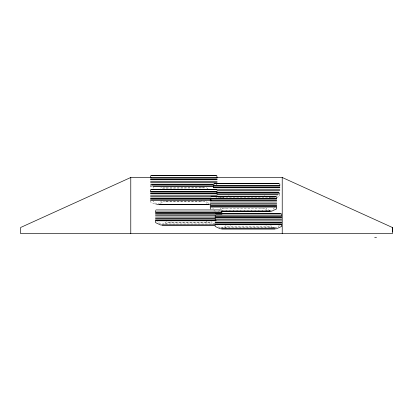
<?xml version="1.0" encoding="UTF-8"?>
<svg xmlns="http://www.w3.org/2000/svg" width="413" height="413" viewBox="0 0 413 413"><rect width="100%" height="100%" fill="white"/><g stroke="black" fill="none" stroke-linecap="round" stroke-linejoin="round"><path stroke-width="0.31" stroke-dasharray="2.06 1.55" d="M166.227 187.347L165.814 187.838M166.202 201.234L165.789 201.725M171.121 221.76L170.708 222.251M225.87 208.038L225.457 208.529M228.962 195.297L228.838 195.643M230.774 225.591L230.361 226.081M276.725 196.02L277.252 195.21M274.418 207.553L273.633 208.766L271.811 210.088M279.322 225.1L278.538 226.319L276.715 227.64M160.652 188.075L161.524 187.223M161.932 200.682L159.599 202.891L158.406 203.48M166.418 221.636L164.519 223.418L163.326 224.006M220.294 208.766L221.167 207.915M226.071 225.467C224.749 226.923 222.958 228.477 220.841 227.899M160.507 203.387L163.311 201.725M165.427 223.913L168.23 222.251L209.195 222.251L212.003 223.913M222.772 197.801L223.763 197.099M224.584 228.095L227.883 226.081M162.516 188.101L204.301 187.838L205.127 188.101M221.962 197.151L219.881 197.739L217.806 197.151M222.153 208.792L222.979 208.529M218.286 211.229L219.68 210.542M271.145 197.151L273.225 197.739L275.698 196.955M276.684 197.533L279.704 196.129L279.828 194.316M220.97 210.485L271.413 210.284L221.791 210.284M221.693 228.033L276.318 227.837L221.368 227.837M212.633 184.709L217.093 184.709M152.082 185.881L150.549 185.881L150.549 184.709M152.082 186.371L150.549 186.371L150.853 188.307M162.913 187.905L204.729 187.905M278.692 193.831L279.828 193.831L279.828 192.659M218.601 197.538L274.506 197.538M165.892 201.704L201.797 201.725M162.882 201.792L204.703 201.792L207.078 203.387M156.795 203.48L154.648 202.891L152.836 200.744M150.523 200.744L150.73 202.148L155.629 204.42L156.589 204.42M222.555 208.596L264.372 208.596L267.242 210.542M167.807 222.318L209.623 222.318M214.595 224.006L160.76 224.006L158.54 222.488L157.756 221.27M227.46 226.148L269.276 226.148L272.146 228.095M201.828 187.838L201.415 187.347M263.943 208.529L264.372 208.596M261.465 208.529L261.052 208.038M270.133 210.485L267.655 209.701L265.755 207.915M204.275 201.725L204.703 201.792M155.629 204.42L156.47 204.554M268.848 226.081L269.276 226.148M266.37 226.081L265.957 225.591M275.037 228.033L272.559 227.248L270.66 225.467M206.717 222.251L206.319 221.884L206.309 220.785M215.385 224.202L212.907 223.418L211.012 221.636M215.854 197.264L216.995 197.801M209.184 203.48L207.987 202.891L205.653 200.682M201.694 201.704L201.384 200.259M213.903 210.542L215.297 211.229M220.413 227.837L219.22 227.248L217.672 225.508M269.348 197.099L270.334 197.801M208.013 189.004L206.118 187.223M264.268 195.643L264.15 195.297M212.767 207.956L213.289 208.766M153.125 187.265L153.646 188.075M279.415 192.169L279.415 192.659M279.415 193.831L279.415 194.316M216.68 184.219L216.68 184.709M150.962 185.881L150.962 186.371"/><path stroke-width="0.62" d="M392.35 231.801L392.35 227.475L282.224 177.482L216.489 177.482M150.755 175.685L150.549 177.575L217.093 177.575L216.789 175.639M150.73 189.572L150.523 191.462L217.068 191.462M151.401 177.482L130.776 177.482L20.65 227.475L20.65 233.655L392.35 233.655L392.35 227.475M151.106 175.53L216.536 175.53M151.674 175.628L215.963 175.628M150.549 178.065L217.093 178.065M150.549 179.237L217.093 179.237M150.549 179.727L217.093 179.727M150.549 181.286L217.093 181.286M150.549 182.654L217.093 182.654M213.836 183.48L279.271 183.48M214.409 183.573L278.698 183.573M150.549 184.219L213.371 184.219M151.679 184.709L213.371 184.709M213.284 185.52L279.828 185.52L279.813 183.93M152.237 185.881L213.743 185.881M213.284 186.01L279.828 186.01M153.177 186.371L213.371 186.371M213.284 187.182L279.828 187.182M213.284 187.672L279.828 187.672M213.284 189.237L279.828 189.237M151.075 189.417L216.51 189.417M151.648 189.51L215.937 189.51M217.001 190.605L279.828 190.605M150.523 191.947L217.068 191.947M216.634 192.169L278.692 192.169M217.001 192.659L278.692 192.659M150.523 193.124L217.068 193.124M150.523 193.609L217.068 193.609M216.634 193.831L278.692 193.831M217.001 194.316L278.14 194.316M150.523 195.173L217.068 195.173M210.744 196.227L276.178 196.227M211.317 196.32L275.605 196.32M150.523 196.542L210.511 196.542M150.523 198.106L211.089 198.106M210.191 198.266L276.736 198.266L276.72 196.676M150.523 198.596L211.089 198.596M210.191 198.756L276.736 198.756M150.523 199.768L211.089 199.768M210.191 199.928L276.736 199.928M150.523 200.259L211.089 200.259M210.191 200.419L276.736 200.419M210.191 201.983L276.736 201.983M210.191 203.351L276.736 203.351M157.152 204.42L210.434 204.42M159.098 204.657L208.488 204.657M210.191 204.915L276.736 204.915M210.191 205.4L276.736 205.4M210.191 206.572L276.736 206.572M155.995 209.943L221.43 209.943M221.626 211.229L271.625 211.229L276.529 208.952L276.736 207.063L210.191 207.063L210.496 209.004M221.575 211.461L270.133 211.461M221.987 211.988L155.443 211.988L155.443 210.522M155.443 212.473L221.987 212.473M155.443 213.65L221.987 213.65M215.648 213.774L281.083 213.774M216.221 213.867L280.51 213.867M155.443 214.135L221.987 214.135M155.443 215.7L215.431 215.7M215.096 215.818L281.64 215.818L281.33 213.877M215.096 216.304L281.64 216.304M155.443 217.068L215.431 217.068M215.096 217.481L281.64 217.481M215.096 217.966L281.64 217.966M155.443 218.632L215.431 218.632M155.443 219.122L215.431 219.122M215.096 219.53L281.64 219.53M155.443 220.294L216.009 220.294M216.009 220.785L155.443 220.785L155.649 222.674L160.549 224.946L215.359 224.946M215.096 220.898L281.64 220.898M215.096 222.462L281.64 222.462M215.096 222.953L281.64 222.953M215.096 224.125L281.64 224.125M215.096 224.615L281.64 224.615L281.64 226.081L281.434 226.505L276.529 228.776L220.201 228.776L215.302 226.505L215.096 226.081M162.046 225.183L215.385 225.183M221.693 229.014L275.037 229.014M374.694 237.47L376.486 237.47M282.224 177.482L282.224 233.655M130.776 177.482L130.776 233.655"/></g></svg>
